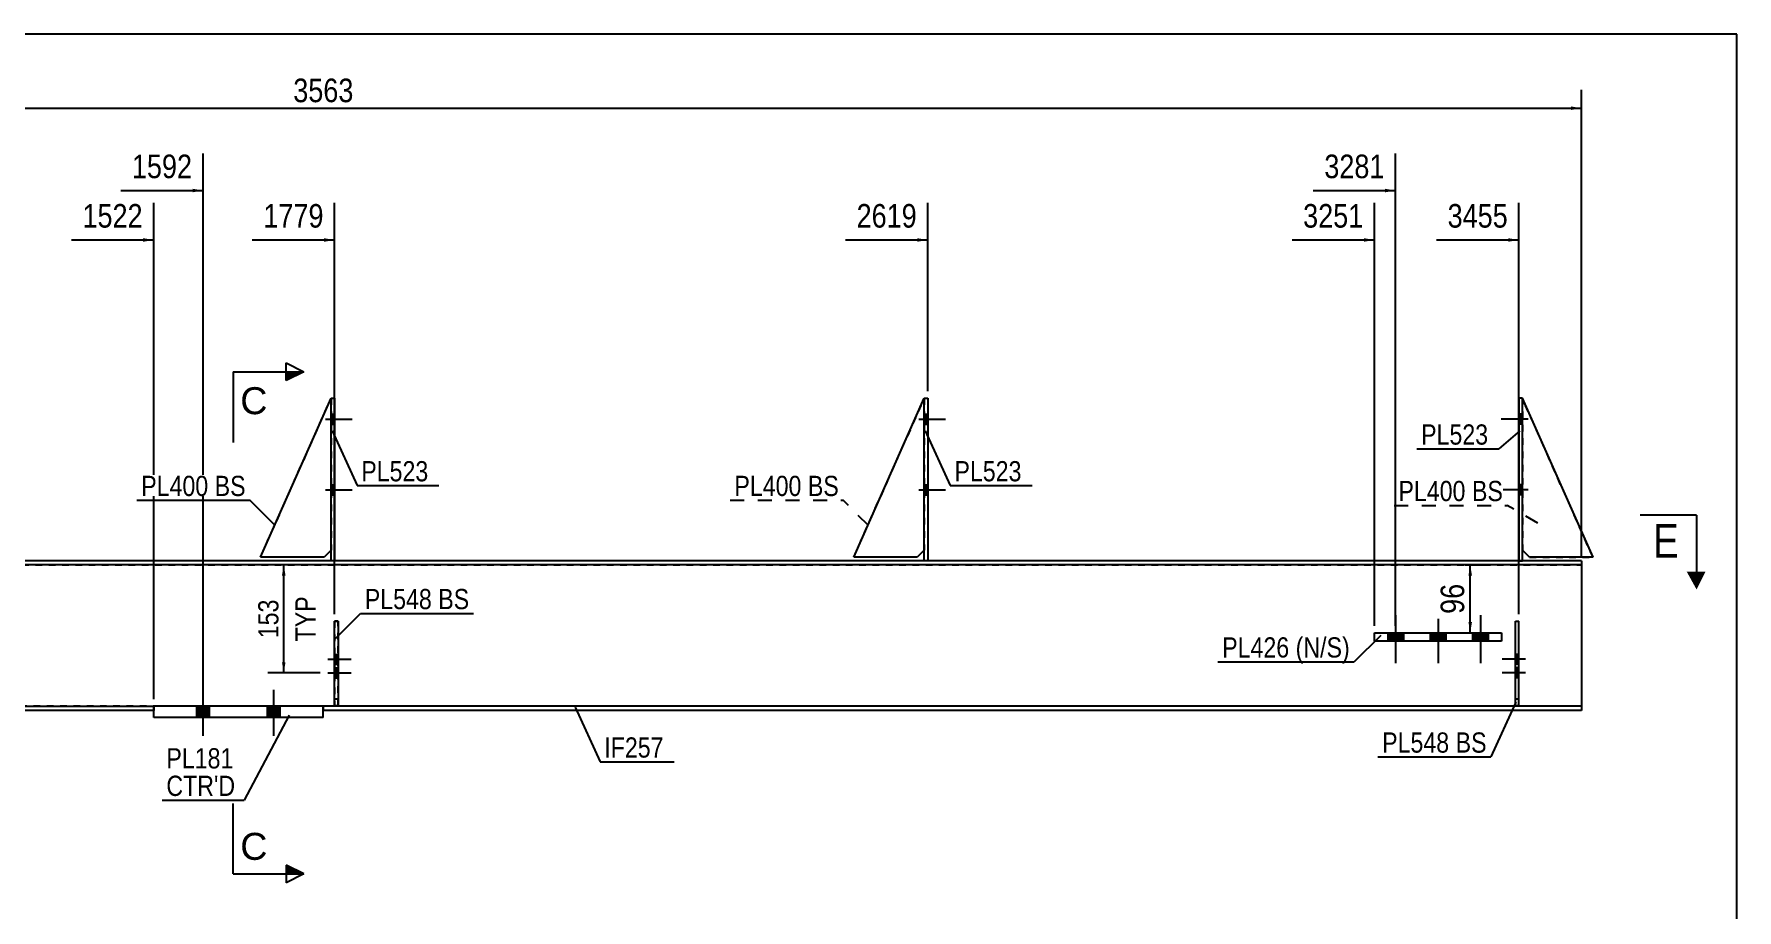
# Model space of a CAD drawing. Header units: millimetres. Extents: x -26 to 376, y -192 to 85.
# Drawn here: x 135.3 to 376.4, y -38.9 to 85.2 of the extents above; entities that cross this region are included whole.
import ezdxf

# ---------------------------------------------------------------- set-up
doc = ezdxf.new("R2010")
doc.units = ezdxf.units.MM
doc.linetypes.add('DXK_LINE_DOT1', pattern=[1.8814, 0.9407, -0.9407])
doc.linetypes.add('DXK_LINE_DOT2', pattern=[3.9198, 1.9599, -1.9599])
doc.styles.add('Arial', font='ARIAL.TTF', dxfattribs={"height": 0.2})
doc.styles.add('Arial Narrow', font='ARIALN.TTF', dxfattribs={"height": 0.2})

# ---------------------------------------------------------------- blocks, each defined once
blk = doc.blocks.new('Unknown-626819622-1211')
at = {"color": 5, "linetype": 'Continuous'}
for p, q in [((376.39, 85.18), (-23.61, 85.18)), ((376.39, -191.82), (376.39, 85.18))]:
    blk.add_line(p, q, dxfattribs=at)
blk = doc.blocks.new('Bolt-626819622-1946 - 1912')
at = {"linetype": 'Continuous'}
for points in [[(329.16, 0.4), (326.96, 0.4), (326.96, -0.8), (329.16, -0.8)], [(335.16, 0.4), (332.96, 0.4), (332.96, -0.8), (335.16, -0.8)], [(341.16, 0.4), (338.96, 0.4), (338.96, -0.8), (341.16, -0.8)]]:
    blk.add_hatch(color=3, dxfattribs=at).paths.add_polyline_path(points)
at = {"color": 3, "linetype": 'Continuous'}
for p, q in [((328.06, 2.9), (328.06, -3.9)), ((334.06, 2.9), (334.06, -3.9)), ((340.06, 2.9), (340.06, -3.9)), ((326.96, 0.4), (326.96, -0.8)), ((329.16, 0.4), (329.16, -0.8)), ((332.96, 0.4), (332.96, -0.8)), ((335.16, 0.4), (335.16, -0.8)), ((338.96, 0.4), (338.96, -0.8)), ((341.16, 0.4), (341.16, -0.8))]:
    blk.add_line(p, q, dxfattribs=at)
blk = doc.blocks.new('Part-626819622-6121 - 1912')
at = {"color": 2, "linetype": 'Continuous'}
for p, q in [((177.82, -9.97), (177.82, 2.03)), ((177.82, 2.03), (178.32, 2.03)), ((178.32, 2.03), (178.32, -9.97)), ((178.32, -9.97), (177.82, -9.97))]:
    blk.add_line(p, q, dxfattribs=at)
at = {"color": 7, "linetype": 'DXK_LINE_DOT1'}
blk.add_line((177.82, -8.97), (178.32, -8.97), dxfattribs=at)
blk = doc.blocks.new('Part-626819622-6128 - 1912')
at = {"color": 7, "linetype": 'DXK_LINE_DOT1'}
for p, q in [((346.01, 33.6), (346.01, 12.1)), ((356.01, 11.1), (346.01, 33.6)), ((346.01, 12.1), (347.01, 11.1)), ((347.01, 11.1), (356.01, 11.1))]:
    blk.add_line(p, q, dxfattribs=at)
blk = doc.blocks.new('Part-626819622-1956 - 1912')
at = {"color": 2, "linetype": 'Continuous'}
for p, q in [((354.37, 10), (0, 10)), ((177.32, 10.6), (93.82, 10.6)), ((261.32, 10.6), (177.82, 10.6)), ((345.51, 10.6), (261.82, 10.6)), ((354.37, 10.6), (346.01, 10.6)), ((354.37, 10.6), (354.37, 10))]:
    blk.add_line(p, q, dxfattribs=at)
at = {"color": 7, "linetype": 'DXK_LINE_DOT1'}
for p, q in [((177.82, 10.6), (177.32, 10.6)), ((261.82, 10.6), (261.32, 10.6)), ((346.01, 10.6), (345.51, 10.6))]:
    blk.add_line(p, q, dxfattribs=at)
blk = doc.blocks.new('Part-626819622-6132 - 1912')
at = {"color": 2, "linetype": 'Continuous'}
for p, q in [((345.01, -9.97), (345.01, 2.03)), ((345.01, 2.03), (345.51, 2.03)), ((345.51, -9.97), (345.51, 2.03)), ((345.51, -9.97), (345.01, -9.97))]:
    blk.add_line(p, q, dxfattribs=at)
blk = doc.blocks.new('Bolt-626819622-6145 - 1912')
at = {"linetype": 'Continuous'}
for points in [[(177.82, -2.66), (177.82, -4.06), (178.32, -4.06), (178.32, -2.66)], [(177.82, -4.57), (177.82, -5.97), (178.32, -5.97), (178.32, -4.57)]]:
    blk.add_hatch(color=3, dxfattribs=at).paths.add_polyline_path(points)
at = {"color": 3, "linetype": 'Continuous'}
for p, q in [((176.87, -3.36), (180.17, -3.36)), ((177.82, -2.66), (178.32, -2.66)), ((177.82, -4.06), (178.32, -4.06)), ((177.82, -4.57), (178.32, -4.57)), ((176.87, -5.27), (180.17, -5.27)), ((177.82, -5.97), (178.32, -5.97))]:
    blk.add_line(p, q, dxfattribs=at)
blk = doc.blocks.new('Bolt-626819622-6144 - 1912')
at = {"linetype": 'Continuous'}
for points in [[(177.82, 29.93), (177.82, 31.33), (177.32, 31.33), (177.32, 29.93)], [(177.82, 29.93), (177.82, 31.33), (177.32, 31.33), (177.32, 29.93)], [(177.82, 29.93), (177.82, 31.33), (177.32, 31.33), (177.32, 29.93)], [(177.82, 19.93), (177.82, 21.33), (177.32, 21.33), (177.32, 19.93)], [(177.82, 19.93), (177.82, 21.33), (177.32, 21.33), (177.32, 19.93)], [(177.82, 19.93), (177.82, 21.33), (177.32, 21.33), (177.32, 19.93)]]:
    blk.add_hatch(color=3, dxfattribs=at).paths.add_polyline_path(points)
at = {"color": 3, "linetype": 'Continuous'}
for p, q in [((176.52, 30.63), (180.32, 30.63)), ((176.52, 30.63), (180.32, 30.63)), ((176.52, 30.63), (180.32, 30.63)), ((177.32, 31.33), (177.82, 31.33)), ((177.32, 31.33), (177.82, 31.33)), ((177.32, 31.33), (177.82, 31.33)), ((177.32, 29.93), (177.82, 29.93)), ((177.32, 29.93), (177.82, 29.93)), ((177.32, 29.93), (177.82, 29.93)), ((176.52, 20.63), (180.32, 20.63)), ((176.52, 20.63), (180.32, 20.63)), ((176.52, 20.63), (180.32, 20.63)), ((177.32, 21.33), (177.82, 21.33)), ((177.32, 21.33), (177.82, 21.33)), ((177.32, 21.33), (177.82, 21.33)), ((177.32, 19.93), (177.82, 19.93)), ((177.32, 19.93), (177.82, 19.93)), ((177.32, 19.93), (177.82, 19.93))]:
    blk.add_line(p, q, dxfattribs=at)
blk = doc.blocks.new('Part-626819622-1961 - 1912')
at = {"color": 2, "linetype": 'Continuous'}
for p, q in [((3.48, -10.6), (3.48, -10)), ((3.48, -10), (152.21, -10)), ((152.21, -10.6), (3.48, -10.6))]:
    blk.add_line(p, q, dxfattribs=at)
at = {"color": 7, "linetype": 'DXK_LINE_DOT1'}
blk.add_line((152.21, -10), (152.21, -10.6), dxfattribs=at)
blk = doc.blocks.new('Part-626819622-2014 - 1912')
at = {"color": 2, "linetype": 'Continuous'}
for p, q in [((176.2, -10), (152.2, -10)), ((152.2, -11.6), (152.2, -10)), ((176.2, -11.6), (152.2, -11.6)), ((176.2, -11.6), (176.2, -10))]:
    blk.add_line(p, q, dxfattribs=at)
blk = doc.blocks.new('Bolt-626819622-2079 - 1912')
at = {"linetype": 'Continuous'}
for points in [[(160.1, -10), (158.3, -10), (158.3, -11.6), (160.1, -11.6)], [(160.1, -10), (158.3, -10), (158.3, -11.6), (160.1, -11.6)], [(170.1, -10), (168.3, -10), (168.3, -11.6), (170.1, -11.6)], [(170.1, -10), (168.3, -10), (168.3, -11.6), (170.1, -11.6)]]:
    blk.add_hatch(color=3, dxfattribs=at).paths.add_polyline_path(points)
at = {"color": 3, "linetype": 'Continuous'}
for p, q in [((159.2, -14.2), (159.2, -7.7)), ((159.2, -14.2), (159.2, -7.7)), ((169.2, -14.2), (169.2, -7.7)), ((169.2, -14.2), (169.2, -7.7)), ((158.3, -11.6), (158.3, -10)), ((158.3, -11.6), (158.3, -10)), ((160.1, -11.6), (160.1, -10)), ((160.1, -11.6), (160.1, -10)), ((168.3, -11.6), (168.3, -10)), ((168.3, -11.6), (168.3, -10)), ((170.1, -11.6), (170.1, -10)), ((170.1, -11.6), (170.1, -10))]:
    blk.add_line(p, q, dxfattribs=at)
blk = doc.blocks.new('Part-626819622-2085 - 1912')
at = {"color": 7, "linetype": 'DXK_LINE_DOT1'}
for p, q in [((0, 10), (354.37, 10)), ((354.37, -10), (3.48, -10))]:
    blk.add_line(p, q, dxfattribs=at)
at = {"color": 2, "linetype": 'Continuous'}
blk.add_line((354.37, 10), (354.37, -10), dxfattribs=at)
blk = doc.blocks.new('Part-626819622-2090 - 1912')
at = {"color": 2, "linetype": 'Continuous'}
for p, q in [((354.37, -10), (176.21, -10)), ((354.37, -10.6), (176.21, -10.6)), ((354.37, -10), (354.37, -10.6))]:
    blk.add_line(p, q, dxfattribs=at)
at = {"color": 7, "linetype": 'DXK_LINE_DOT1'}
blk.add_line((176.21, -10), (176.21, -10.6), dxfattribs=at)
blk = doc.blocks.new('Part-626819622-2134 - 1912')
at = {"color": 2, "linetype": 'Continuous'}
for p, q in [((325.06, -0.8), (325.06, 0.4)), ((325.06, 0.4), (343.06, 0.4)), ((343.06, 0.4), (343.06, -0.8)), ((343.06, -0.8), (325.06, -0.8))]:
    blk.add_line(p, q, dxfattribs=at)
blk = doc.blocks.new('Part-626819622-6124 - 1912')
at = {"color": 7, "linetype": 'DXK_LINE_DOT1'}
for p, q in [((177.82, 2.03), (177.82, -9.97)), ((178.32, 2.03), (177.82, 2.03)), ((178.32, -9.97), (178.32, 2.03)), ((177.82, -9.97), (178.32, -9.97))]:
    blk.add_line(p, q, dxfattribs=at)
blk = doc.blocks.new('Part-626819622-6120 - 1912')
at = {"color": 7, "linetype": 'DXK_LINE_DOT1'}
for p, q in [((167.32, 11.1), (177.32, 33.6)), ((177.32, 33.6), (177.32, 12.1)), ((177.32, 12.1), (176.32, 11.1)), ((176.32, 11.1), (167.32, 11.1))]:
    blk.add_line(p, q, dxfattribs=at)
blk = doc.blocks.new('Part-626819622-6107 - 1912')
at = {"color": 2, "linetype": 'Continuous'}
for p, q in [((261.32, 10.6), (261.32, 33.6)), ((261.32, 33.6), (261.82, 33.6)), ((261.82, 33.6), (261.82, 10.6)), ((261.82, 10.6), (261.32, 10.6))]:
    blk.add_line(p, q, dxfattribs=at)
blk = doc.blocks.new('Part-626819622-6108 - 1912')
at = {"color": 7, "linetype": 'DXK_LINE_DOT1'}
for p, q in [((251.32, 11.1), (261.32, 33.6)), ((261.32, 33.6), (261.32, 12.1)), ((261.32, 12.1), (260.32, 11.1)), ((260.32, 11.1), (251.32, 11.1))]:
    blk.add_line(p, q, dxfattribs=at)
blk = doc.blocks.new('Part-626819622-6119 - 1912')
at = {"color": 2, "linetype": 'Continuous'}
for p, q in [((177.32, 10.6), (177.32, 33.6)), ((177.32, 33.6), (177.82, 33.6)), ((177.82, 33.6), (177.82, 10.6)), ((177.82, 10.6), (177.32, 10.6))]:
    blk.add_line(p, q, dxfattribs=at)
blk = doc.blocks.new('Part-626819622-6127 - 1912')
at = {"color": 2, "linetype": 'Continuous'}
for p, q in [((346.01, 33.6), (345.51, 33.6)), ((345.51, 33.6), (345.51, 10.6)), ((346.01, 10.6), (346.01, 33.6)), ((345.51, 10.6), (346.01, 10.6))]:
    blk.add_line(p, q, dxfattribs=at)
blk = doc.blocks.new('Part-626819622-6129 - 1912')
at = {"color": 7, "linetype": 'DXK_LINE_DOT1'}
for p, q in [((345.01, -9.97), (345.01, 2.03)), ((345.01, 2.03), (345.51, 2.03)), ((345.51, -9.97), (345.51, 2.03)), ((345.01, -8.97), (345.51, -8.97)), ((345.51, -9.97), (345.01, -9.97))]:
    blk.add_line(p, q, dxfattribs=at)
blk = doc.blocks.new('Bolt-626819622-6135 - 1912')
at = {"linetype": 'Continuous'}
for points in [[(261.82, 29.93), (261.82, 31.33), (261.32, 31.33), (261.32, 29.93)], [(261.82, 29.93), (261.82, 31.33), (261.32, 31.33), (261.32, 29.93)], [(261.82, 29.93), (261.82, 31.33), (261.32, 31.33), (261.32, 29.93)], [(261.82, 19.93), (261.82, 21.33), (261.32, 21.33), (261.32, 19.93)], [(261.82, 19.93), (261.82, 21.33), (261.32, 21.33), (261.32, 19.93)], [(261.82, 19.93), (261.82, 21.33), (261.32, 21.33), (261.32, 19.93)]]:
    blk.add_hatch(color=3, dxfattribs=at).paths.add_polyline_path(points)
at = {"color": 3, "linetype": 'Continuous'}
for p, q in [((260.52, 30.63), (264.32, 30.63)), ((260.52, 30.63), (264.32, 30.63)), ((260.52, 30.63), (264.32, 30.63)), ((261.32, 31.33), (261.82, 31.33)), ((261.32, 31.33), (261.82, 31.33)), ((261.32, 31.33), (261.82, 31.33)), ((261.32, 29.93), (261.82, 29.93)), ((261.32, 29.93), (261.82, 29.93)), ((261.32, 29.93), (261.82, 29.93)), ((260.52, 20.63), (264.32, 20.63)), ((260.52, 20.63), (264.32, 20.63)), ((260.52, 20.63), (264.32, 20.63)), ((261.32, 21.33), (261.82, 21.33)), ((261.32, 21.33), (261.82, 21.33)), ((261.32, 21.33), (261.82, 21.33)), ((261.32, 19.93), (261.82, 19.93)), ((261.32, 19.93), (261.82, 19.93)), ((261.32, 19.93), (261.82, 19.93))]:
    blk.add_line(p, q, dxfattribs=at)
blk = doc.blocks.new('Bolt-626819622-6148 - 1912')
at = {"color": 3, "linetype": 'DXK_LINE_DOT2'}
for p, q in [((177.02, -3.36), (178.32, -3.36)), ((177.82, -2.66), (178.32, -2.66)), ((177.82, -4.06), (178.32, -4.06)), ((177.82, -4.57), (178.32, -4.57)), ((177.02, -5.27), (178.32, -5.27)), ((177.82, -5.97), (178.32, -5.97))]:
    blk.add_line(p, q, dxfattribs=at)
blk = doc.blocks.new('Bolt-626819622-6151 - 1912')
at = {"linetype": 'Continuous'}
for points in [[(346.01, 29.93), (346.01, 31.33), (345.51, 31.33), (345.51, 29.93)], [(346.01, 29.93), (346.01, 31.33), (345.51, 31.33), (345.51, 29.93)], [(346.01, 29.93), (346.01, 31.33), (345.51, 31.33), (345.51, 29.93)], [(346.01, 19.93), (346.01, 21.33), (345.51, 21.33), (345.51, 19.93)], [(346.01, 19.93), (346.01, 21.33), (345.51, 21.33), (345.51, 19.93)], [(346.01, 19.93), (346.01, 21.33), (345.51, 21.33), (345.51, 19.93)]]:
    blk.add_hatch(color=3, dxfattribs=at).paths.add_polyline_path(points)
at = {"color": 3, "linetype": 'Continuous'}
for p, q in [((346.81, 30.63), (343.01, 30.63)), ((346.81, 30.63), (343.01, 30.63)), ((346.81, 30.63), (343.01, 30.63)), ((346.01, 31.33), (345.51, 31.33)), ((346.01, 31.33), (345.51, 31.33)), ((346.01, 31.33), (345.51, 31.33)), ((346.01, 29.93), (345.51, 29.93)), ((346.01, 29.93), (345.51, 29.93)), ((346.01, 29.93), (345.51, 29.93)), ((346.81, 20.63), (343.01, 20.63)), ((346.81, 20.63), (343.01, 20.63)), ((346.81, 20.63), (343.01, 20.63)), ((346.01, 21.33), (345.51, 21.33)), ((346.01, 21.33), (345.51, 21.33)), ((346.01, 21.33), (345.51, 21.33)), ((346.01, 19.93), (345.51, 19.93)), ((346.01, 19.93), (345.51, 19.93)), ((346.01, 19.93), (345.51, 19.93))]:
    blk.add_line(p, q, dxfattribs=at)
blk = doc.blocks.new('Bolt-626819622-6152 - 1912')
at = {"color": 3, "linetype": 'DXK_LINE_DOT2'}
for p, q in [((345.51, -2.66), (345.01, -2.66)), ((346.31, -3.36), (345.01, -3.36)), ((345.51, -4.06), (345.01, -4.06)), ((345.51, -4.57), (345.01, -4.57)), ((346.31, -5.27), (345.01, -5.27)), ((345.51, -5.97), (345.01, -5.97))]:
    blk.add_line(p, q, dxfattribs=at)
blk = doc.blocks.new('Bolt-626819622-6155 - 1912')
at = {"linetype": 'Continuous'}
for points in [[(345.51, -4.06), (345.51, -2.66), (345.01, -2.66), (345.01, -4.06)], [(345.51, -5.97), (345.51, -4.57), (345.01, -4.57), (345.01, -5.97)]]:
    blk.add_hatch(color=3, dxfattribs=at).paths.add_polyline_path(points)
at = {"color": 3, "linetype": 'Continuous'}
for p, q in [((346.46, -3.36), (343.16, -3.36)), ((345.51, -2.66), (345.01, -2.66)), ((345.51, -4.06), (345.01, -4.06)), ((345.51, -4.57), (345.01, -4.57)), ((346.46, -5.27), (343.16, -5.27)), ((345.51, -5.97), (345.01, -5.97))]:
    blk.add_line(p, q, dxfattribs=at)
blk = doc.blocks.new('Part-626819622-8198 - 1912')
at = {"color": 2, "linetype": 'Continuous'}
for p, q in [((251.32, 11.1), (261.32, 33.6)), ((261.32, 12.1), (260.32, 11.1)), ((260.32, 11.1), (251.32, 11.1))]:
    blk.add_line(p, q, dxfattribs=at)
blk = doc.blocks.new('Part-626819622-8200 - 1912')
at = {"color": 2, "linetype": 'Continuous'}
for p, q in [((167.32, 11.1), (177.32, 33.6)), ((177.32, 12.1), (176.32, 11.1)), ((176.32, 11.1), (167.32, 11.1))]:
    blk.add_line(p, q, dxfattribs=at)
blk = doc.blocks.new('Part-626819622-8201 - 1912')
at = {"color": 2, "linetype": 'Continuous'}
for p, q in [((356.01, 11.1), (346.01, 33.6)), ((347.01, 11.1), (346.01, 12.1)), ((356.01, 11.1), (347.01, 11.1))]:
    blk.add_line(p, q, dxfattribs=at)
blk = doc.blocks.new('StraightDimension-626819622-7757 - 1912')
at = {"linetype": 'Continuous'}
blk.add_hatch(color=4, dxfattribs=at).paths.add_polyline_path([(260.32, 56.27), (261.82, 56.02), (260.32, 55.77)])
at = {"color": 4, "linetype": 'Continuous'}
for p, q in [((261.82, 34.63), (261.82, 61.27)), ((250.17, 56.02), (261.82, 56.02))]:
    blk.add_line(p, q, dxfattribs=at)
at = {"color": 0}
blk.add_wipeout([(260.96, 57.07), (260.96, 61.97), (251.03, 61.97), (251.03, 57.07)], dxfattribs=at)
at = {"color": 4, "style": 'Arial Narrow'}
blk.add_text('2619', height=3.34, dxfattribs=at).set_placement((251.73, 57.77))
blk = doc.blocks.new('StraightDimension-626819622-8867 - 1912')
at = {"linetype": 'Continuous'}
for points in [[(170.36, 8.5), (170.61, 10), (170.86, 8.5)], [(170.86, -3.77), (170.61, -5.27), (170.36, -3.77)]]:
    blk.add_hatch(color=7, dxfattribs=at).paths.add_polyline_path(points)
at = {"color": 7, "linetype": 'Continuous'}
for p, q in [((175.75, 10), (168.36, 10)), ((170.61, -5.27), (170.61, 10)), ((175.75, -5.27), (168.36, -5.27))]:
    blk.add_line(p, q, dxfattribs=at)
at = {"color": 0}
blk.add_wipeout([(170.46, 5.71), (166.26, 5.71), (166.26, -0.98), (170.46, -0.98)], dxfattribs=at)
at = {"color": 3, "style": 'Arial Narrow'}
blk.add_text('153', height=2.863, rotation=90.0002, dxfattribs=at).set_placement((169.86, -0.38))
at = {"color": 0, "linetype": 'Continuous'}
blk.add_wipeout([(175.71, 6.16), (171.51, 6.16), (171.51, -1.43), (175.71, -1.43)], dxfattribs=at)
at = {"color": 3, "linetype": 'Continuous', "style": 'Arial Narrow'}
blk.add_text('TYP', height=2.863, rotation=90.0002, dxfattribs=at).set_placement((175.11, -0.83))
blk = doc.blocks.new('StraightDimension-626819622-2238 - 1912')
at = {"linetype": 'Continuous'}
for points in [[(338.37, 8.5), (338.62, 10), (338.87, 8.5)], [(338.87, 1.9), (338.62, 0.4), (338.37, 1.9)]]:
    blk.add_hatch(color=4, dxfattribs=at).paths.add_polyline_path(points)
at = {"color": 4, "linetype": 'Continuous'}
for p, q in [((337.91, 10), (341.42, 10)), ((338.62, 0.4), (338.62, 10)), ((337.91, 0.4), (341.42, 0.4))]:
    blk.add_line(p, q, dxfattribs=at)
at = {"color": 0}
blk.add_wipeout([(338.47, 8.03), (333.57, 8.03), (333.57, 2.37), (338.47, 2.37)], dxfattribs=at)
at = {"color": 4, "style": 'Arial Narrow'}
blk.add_text('96', height=3.34, rotation=90.0002, dxfattribs=at).set_placement((337.77, 3.07))
blk = doc.blocks.new('StraightDimension-626819622-7754 - 1912')
at = {"linetype": 'Continuous'}
blk.add_hatch(color=4, dxfattribs=at).paths.add_polyline_path([(344.01, 56.27), (345.51, 56.02), (344.01, 55.77)])
at = {"color": 4, "linetype": 'Continuous'}
for p, q in [((345.51, 3.03), (345.51, 61.27)), ((333.85, 56.02), (345.51, 56.02))]:
    blk.add_line(p, q, dxfattribs=at)
at = {"color": 0}
blk.add_wipeout([(344.65, 57.07), (344.65, 61.97), (334.72, 61.97), (334.72, 57.07)], dxfattribs=at)
at = {"color": 4, "style": 'Arial Narrow'}
blk.add_text('3455', height=3.34, dxfattribs=at).set_placement((335.42, 57.77))
blk = doc.blocks.new('StraightDimension-626819622-7755 - 1912')
at = {"linetype": 'Continuous'}
blk.add_hatch(color=4, dxfattribs=at).paths.add_polyline_path([(326.56, 63.27), (328.06, 63.02), (326.56, 62.77)])
at = {"color": 4, "linetype": 'Continuous'}
for p, q in [((328.06, 1.4), (328.06, 68.27)), ((316.4, 63.02), (328.06, 63.02))]:
    blk.add_line(p, q, dxfattribs=at)
at = {"color": 0}
blk.add_wipeout([(327.19, 64.07), (327.19, 68.97), (317.26, 68.97), (317.26, 64.07)], dxfattribs=at)
at = {"color": 4, "style": 'Arial Narrow'}
blk.add_text('3281', height=3.34, dxfattribs=at).set_placement((317.96, 64.77))
blk = doc.blocks.new('StraightDimension-626819622-7756 - 1912')
at = {"linetype": 'Continuous'}
blk.add_hatch(color=4, dxfattribs=at).paths.add_polyline_path([(323.56, 56.27), (325.06, 56.02), (323.56, 55.77)])
at = {"color": 4, "linetype": 'Continuous'}
for p, q in [((325.06, 1.4), (325.06, 61.27)), ((313.4, 56.02), (325.06, 56.02))]:
    blk.add_line(p, q, dxfattribs=at)
at = {"color": 0}
blk.add_wipeout([(324.19, 57.07), (324.19, 61.97), (314.26, 61.97), (314.26, 57.07)], dxfattribs=at)
at = {"color": 4, "style": 'Arial Narrow'}
blk.add_text('3251', height=3.34, dxfattribs=at).set_placement((314.96, 57.77))
blk = doc.blocks.new('StraightDimension-626819622-7758 - 1912')
at = {"linetype": 'Continuous'}
blk.add_hatch(color=4, dxfattribs=at).paths.add_polyline_path([(176.32, 56.27), (177.82, 56.02), (176.32, 55.77)])
at = {"color": 4, "linetype": 'Continuous'}
for p, q in [((177.82, 3.03), (177.82, 61.27)), ((166.16, 56.02), (177.82, 56.02))]:
    blk.add_line(p, q, dxfattribs=at)
at = {"color": 0}
blk.add_wipeout([(176.96, 57.07), (176.96, 61.97), (167.03, 61.97), (167.03, 57.07)], dxfattribs=at)
at = {"color": 4, "style": 'Arial Narrow'}
blk.add_text('1779', height=3.34, dxfattribs=at).set_placement((167.73, 57.77))
blk = doc.blocks.new('StraightDimension-626819622-7759 - 1912')
at = {"linetype": 'Continuous'}
blk.add_hatch(color=4, dxfattribs=at).paths.add_polyline_path([(157.7, 63.27), (159.2, 63.02), (157.7, 62.77)])
at = {"color": 4, "linetype": 'Continuous'}
for p, q in [((159.2, -7.85), (159.2, 68.27)), ((147.55, 63.02), (159.2, 63.02))]:
    blk.add_line(p, q, dxfattribs=at)
at = {"color": 0}
blk.add_wipeout([(158.34, 64.07), (158.34, 68.97), (148.41, 68.97), (148.41, 64.07)], dxfattribs=at)
at = {"color": 4, "style": 'Arial Narrow'}
blk.add_text('1592', height=3.34, dxfattribs=at).set_placement((149.11, 64.77))
blk = doc.blocks.new('StraightDimension-626819622-7760 - 1912')
at = {"linetype": 'Continuous'}
blk.add_hatch(color=4, dxfattribs=at).paths.add_polyline_path([(150.7, 56.27), (152.2, 56.02), (150.7, 55.77)])
at = {"color": 4, "linetype": 'Continuous'}
for p, q in [((152.2, -9), (152.2, 61.27)), ((140.55, 56.02), (152.2, 56.02))]:
    blk.add_line(p, q, dxfattribs=at)
at = {"color": 0}
blk.add_wipeout([(151.34, 57.07), (151.34, 61.97), (141.41, 61.97), (141.41, 57.07)], dxfattribs=at)
at = {"color": 4, "style": 'Arial Narrow'}
blk.add_text('1522', height=3.34, dxfattribs=at).set_placement((142.11, 57.77))
blk = doc.blocks.new('StraightDimension-626819622-8011 - 1912')
at = {"linetype": 'Continuous'}
blk.add_hatch(color=4, dxfattribs=at).paths.add_polyline_path([(352.87, 74.93), (354.37, 74.68), (352.87, 74.43)])
at = {"color": 4, "linetype": 'Continuous'}
for p, q in [((354.37, 11), (354.37, 77.28)), ((-1.91, 74.68), (354.37, 74.68))]:
    blk.add_line(p, q, dxfattribs=at)
at = {"color": 0}
blk.add_wipeout([(181.19, 74.83), (181.19, 79.73), (171.26, 79.73), (171.26, 74.83)], dxfattribs=at)
at = {"color": 4, "style": 'Arial Narrow'}
blk.add_text('3563', height=3.34, dxfattribs=at).set_placement((171.96, 75.53))
blk = doc.blocks.new('Mark-626819622-2010 - 1912')
at = {"color": 7, "linetype": 'Continuous'}
blk.add_line((171.38, -11.25), (164.99, -23.31), dxfattribs=at)
at = {"color": 0}
blk.add_wipeout([(163.49, -18.81), (163.49, -15.81), (153.99, -15.81), (153.99, -18.81)], dxfattribs=at)
blk.add_wipeout([(163.49, -18.81), (163.49, -15.81), (153.99, -15.81), (153.99, -18.81)], dxfattribs=at)
blk.add_wipeout([(163.74, -22.71), (163.74, -19.71), (153.99, -19.71), (153.99, -22.71)], dxfattribs=at)
blk.add_wipeout([(163.74, -22.71), (163.74, -19.71), (153.99, -19.71), (153.99, -22.71)], dxfattribs=at)
at = {"color": 7, "linetype": 'Continuous'}
blk.add_line((153.39, -23.31), (164.99, -23.31), dxfattribs=at)
at = {"color": 3, "style": 'Arial Narrow'}
blk.add_text('PL181', height=2.863, dxfattribs=at).set_placement((153.99, -18.81))
at = {"color": 1, "style": 'Arial Narrow'}
blk.add_text("CTR'D", height=2.863, dxfattribs=at).set_placement((153.99, -22.71))
blk = doc.blocks.new('SectionMark-626819622-2420 - 1912')
at = {"linetype": 'Continuous'}
blk.add_hatch(color=30, dxfattribs=at).paths.add_polyline_path([(371.92, 9.03), (370.67, 6.53), (369.29, 9.03)])
at = {"color": 30, "linetype": 'Continuous'}
blk.add_line((370.67, 17.03), (370.67, 9.03), dxfattribs=at)
at = {"color": 0, "linetype": 'Continuous'}
blk.add_wipeout([(368.17, 11.03), (368.17, 16.03), (364.51, 16.03), (364.51, 11.03)], dxfattribs=at)
at = {"color": 30, "linetype": 'Continuous'}
blk.add_line((370.67, 17.03), (362.67, 17.03), dxfattribs=at)
at = {"color": 6, "linetype": 'Continuous', "style": 'Arial Narrow'}
blk.add_text('E', height=4.77, dxfattribs=at).set_placement((364.51, 11.03))
blk = doc.blocks.new('Mark-626819622-2086 - 1912')
at = {"color": 0}
blk.add_wipeout([(224.41, -17.28), (224.41, -14.28), (216, -14.28), (216, -17.28)], dxfattribs=at)
blk.add_wipeout([(224.41, -17.28), (224.41, -14.28), (216, -14.28), (216, -17.28)], dxfattribs=at)
at = {"color": 7, "linetype": 'Continuous'}
for p, q in [((211.87, -10.15), (215.4, -17.88)), ((215.4, -17.88), (225.91, -17.88))]:
    blk.add_line(p, q, dxfattribs=at)
at = {"color": 3, "style": 'Arial Narrow'}
blk.add_text('IF257', height=2.863, dxfattribs=at).set_placement((216, -17.28))
blk = doc.blocks.new('Mark-626819622-2130 - 1912')
at = {"color": 0}
blk.add_wipeout([(313, -3.11), (313, -0.11), (303.5, -0.11), (303.5, -3.11)], dxfattribs=at)
blk.add_wipeout([(313, -3.11), (313, -0.11), (303.5, -0.11), (303.5, -3.11)], dxfattribs=at)
blk.add_wipeout([(321.57, -3.11), (321.57, -0.11), (313.9, -0.11), (313.9, -3.11)], dxfattribs=at)
blk.add_wipeout([(321.57, -3.11), (321.57, -0.11), (313.9, -0.11), (313.9, -3.11)], dxfattribs=at)
at = {"color": 7, "linetype": 'Continuous'}
for p in [(325.98, 0), (302.9, -3.71)]:
    blk.add_line(p, (322.17, -3.71), dxfattribs=at)
at = {"color": 3, "style": 'Arial Narrow'}
for s, p in [('PL426', (303.5, -3.11)), ('(N/', (313.9, -3.11)), ('S)', (318.28, -3.11))]:
    blk.add_text(s, height=2.863, dxfattribs=at).set_placement(p)
blk = doc.blocks.new('SectionMark-626819622-2422 - 1912')
at = {"linetype": 'Continuous'}
for points in [[(170.95, 36.1), (170.95, 37.35), (173.45, 37.35)], [(170.95, -33.76), (170.95, -32.51), (173.45, -33.76)]]:
    blk.add_hatch(color=30, dxfattribs=at).paths.add_polyline_path(points)
at = {"color": 30, "linetype": 'Continuous'}
for p, q in [((170.95, 36.1), (170.95, 38.6)), ((170.95, 38.6), (173.45, 37.35)), ((163.45, 37.35), (173.45, 37.35)), ((173.45, 37.35), (170.95, 36.1)), ((173.45, -33.76), (170.95, -32.51)), ((170.95, -32.51), (170.95, -35.01)), ((163.45, -33.76), (173.45, -33.76)), ((173.45, -33.76), (170.95, -35.01))]:
    blk.add_line(p, q, dxfattribs=at)
at = {"color": 0, "linetype": 'Continuous'}
for points in [[(168.31, 31.35), (168.31, 35.35), (164.45, 35.35), (164.45, 31.35)], [(168.31, -31.76), (168.31, -27.76), (164.45, -27.76), (164.45, -31.76)]]:
    blk.add_wipeout(points, dxfattribs=at)
at = {"color": 30, "linetype": 'Continuous'}
for p, q in [((163.45, 37.35), (163.45, 27.35)), ((163.45, -33.76), (163.45, -23.76))]:
    blk.add_line(p, q, dxfattribs=at)
at = {"color": 96, "linetype": 'Continuous', "style": 'Arial'}
for p in [(164.45, 31.35), (164.45, -31.76)]:
    blk.add_text('C', height=3.82, dxfattribs=at).set_placement(p)
blk = doc.blocks.new('MarkSet-626819622-6367 - 1912')
at = {"color": 0}
blk.add_wipeout([(335.66, -16.58), (335.66, -13.58), (326.15, -13.58), (326.15, -16.58)], dxfattribs=at)
blk.add_wipeout([(335.66, -16.58), (335.66, -13.58), (326.15, -13.58), (326.15, -16.58)], dxfattribs=at)
blk.add_wipeout([(340.94, -16.58), (340.94, -13.58), (336.56, -13.58), (336.56, -16.58)], dxfattribs=at)
blk.add_wipeout([(340.94, -16.58), (340.94, -13.58), (336.56, -13.58), (336.56, -16.58)], dxfattribs=at)
at = {"color": 7, "linetype": 'Continuous'}
for p in [(345.08, -9.45), (325.55, -17.18)]:
    blk.add_line(p, (341.54, -17.18), dxfattribs=at)
at = {"color": 3, "style": 'Arial Narrow'}
for s, p in [('PL548', (326.15, -16.58)), ('BS', (336.56, -16.58))]:
    blk.add_text(s, height=2.863, dxfattribs=at).set_placement(p)
blk = doc.blocks.new('MarkSet-626819622-6356 - 1912')
at = {"color": 0}
blk.add_wipeout([(191.59, 3.74), (191.59, 6.74), (182.09, 6.74), (182.09, 3.74)], dxfattribs=at)
blk.add_wipeout([(191.59, 3.74), (191.59, 6.74), (182.09, 6.74), (182.09, 3.74)], dxfattribs=at)
at = {"color": 7, "linetype": 'Continuous'}
blk.add_line((177.95, -0.4), (181.49, 3.14), dxfattribs=at)
at = {"color": 0}
blk.add_wipeout([(196.87, 3.74), (196.87, 6.74), (192.49, 6.74), (192.49, 3.74)], dxfattribs=at)
blk.add_wipeout([(196.87, 3.74), (196.87, 6.74), (192.49, 6.74), (192.49, 3.74)], dxfattribs=at)
at = {"color": 7, "linetype": 'Continuous'}
blk.add_line((181.49, 3.14), (197.47, 3.14), dxfattribs=at)
at = {"color": 3, "style": 'Arial Narrow'}
for s, p in [('PL548', (182.09, 3.74)), ('BS', (192.49, 3.74))]:
    blk.add_text(s, height=2.863, dxfattribs=at).set_placement(p)
blk = doc.blocks.new('Mark-626819622-6372 - 1912')
at = {"color": 0}
blk.add_wipeout([(275.09, 21.84), (275.09, 24.84), (265.59, 24.84), (265.59, 21.84)], dxfattribs=at)
blk.add_wipeout([(275.09, 21.84), (275.09, 24.84), (265.59, 24.84), (265.59, 21.84)], dxfattribs=at)
at = {"color": 7, "linetype": 'Continuous'}
for p, q in [((261.45, 28.97), (264.99, 21.24)), ((264.99, 21.24), (276.59, 21.24))]:
    blk.add_line(p, q, dxfattribs=at)
at = {"color": 3, "style": 'Arial Narrow'}
blk.add_text('PL523', height=2.863, dxfattribs=at).set_placement((265.59, 21.84))
blk = doc.blocks.new('Mark-626819622-6390 - 1912')
at = {"color": 0}
blk.add_wipeout([(191.09, 21.84), (191.09, 24.84), (181.59, 24.84), (181.59, 21.84)], dxfattribs=at)
blk.add_wipeout([(191.09, 21.84), (191.09, 24.84), (181.59, 24.84), (181.59, 21.84)], dxfattribs=at)
at = {"color": 7, "linetype": 'Continuous'}
for p, q in [((177.45, 28.97), (180.99, 21.24)), ((180.99, 21.24), (192.59, 21.24))]:
    blk.add_line(p, q, dxfattribs=at)
at = {"color": 3, "style": 'Arial Narrow'}
blk.add_text('PL523', height=2.863, dxfattribs=at).set_placement((181.59, 21.84))
blk = doc.blocks.new('Mark-626819622-6396 - 1912')
at = {"color": 7, "linetype": 'Continuous'}
blk.add_line((345.64, 28.97), (342.68, 26.44), dxfattribs=at)
at = {"color": 0}
blk.add_wipeout([(341.18, 27.04), (341.18, 30.04), (331.67, 30.04), (331.67, 27.04)], dxfattribs=at)
blk.add_wipeout([(341.18, 27.04), (341.18, 30.04), (331.67, 30.04), (331.67, 27.04)], dxfattribs=at)
at = {"color": 7, "linetype": 'Continuous'}
blk.add_line((331.07, 26.44), (342.68, 26.44), dxfattribs=at)
at = {"color": 3, "style": 'Arial Narrow'}
blk.add_text('PL523', height=2.863, dxfattribs=at).set_placement((331.67, 27.04))
blk = doc.blocks.new('MarkSet-626819622-8804 - 1912')
at = {"color": 0}
blk.add_wipeout([(337.97, 19.04), (337.97, 22.04), (328.46, 22.04), (328.46, 19.04)], dxfattribs=at)
blk.add_wipeout([(337.97, 19.04), (337.97, 22.04), (328.46, 22.04), (328.46, 19.04)], dxfattribs=at)
blk.add_wipeout([(343.25, 19.04), (343.25, 22.04), (338.87, 22.04), (338.87, 19.04)], dxfattribs=at)
blk.add_wipeout([(343.25, 19.04), (343.25, 22.04), (338.87, 22.04), (338.87, 19.04)], dxfattribs=at)
at = {"color": 7, "linetype": 'DXK_LINE_DOT2'}
for p in [(327.86, 18.44), (348.18, 15.94)]:
    blk.add_line(p, (343.85, 18.44), dxfattribs=at)
at = {"color": 3, "style": 'Arial Narrow'}
for s, p in [('PL400', (328.46, 19.04)), ('BS', (338.87, 19.04))]:
    blk.add_text(s, height=2.863, dxfattribs=at).set_placement(p)
blk = doc.blocks.new('MarkSet-626819622-8810 - 1912')
at = {"color": 0}
blk.add_wipeout([(243.93, 19.76), (243.93, 22.76), (234.43, 22.76), (234.43, 19.76)], dxfattribs=at)
blk.add_wipeout([(243.93, 19.76), (243.93, 22.76), (234.43, 22.76), (234.43, 19.76)], dxfattribs=at)
blk.add_wipeout([(249.22, 19.76), (249.22, 22.76), (244.83, 22.76), (244.83, 19.76)], dxfattribs=at)
blk.add_wipeout([(249.22, 19.76), (249.22, 22.76), (244.83, 22.76), (244.83, 19.76)], dxfattribs=at)
at = {"color": 7, "linetype": 'DXK_LINE_DOT2'}
for p in [(233.83, 19.16), (253.35, 15.63)]:
    blk.add_line(p, (249.82, 19.16), dxfattribs=at)
at = {"color": 3, "style": 'Arial Narrow'}
for s, p in [('PL400', (234.43, 19.76)), ('BS', (244.83, 19.76))]:
    blk.add_text(s, height=2.863, dxfattribs=at).set_placement(p)
blk = doc.blocks.new('MarkSet-626819622-8816 - 1912')
at = {"color": 0}
blk.add_wipeout([(159.93, 19.76), (159.93, 22.76), (150.43, 22.76), (150.43, 19.76)], dxfattribs=at)
blk.add_wipeout([(159.93, 19.76), (159.93, 22.76), (150.43, 22.76), (150.43, 19.76)], dxfattribs=at)
blk.add_wipeout([(165.22, 19.76), (165.22, 22.76), (160.83, 22.76), (160.83, 19.76)], dxfattribs=at)
blk.add_wipeout([(165.22, 19.76), (165.22, 22.76), (160.83, 22.76), (160.83, 19.76)], dxfattribs=at)
at = {"color": 7, "linetype": 'Continuous'}
for p in [(149.83, 19.16), (169.35, 15.63)]:
    blk.add_line(p, (165.82, 19.16), dxfattribs=at)
at = {"color": 3, "style": 'Arial Narrow'}
for s, p in [('PL400', (150.43, 19.76)), ('BS', (160.83, 19.76))]:
    blk.add_text(s, height=2.863, dxfattribs=at).set_placement(p)

msp = doc.modelspace()

# ---------------------------------------------------------------- block references
for name in ['Unknown-626819622-1211', 'Part-626819622-6120 - 1912', 'Part-626819622-8200 - 1912', 'Part-626819622-6119 - 1912', 'Part-626819622-6108 - 1912', 'Part-626819622-8198 - 1912', 'Part-626819622-6107 - 1912', 'Part-626819622-6127 - 1912', 'Part-626819622-6128 - 1912', 'Part-626819622-8201 - 1912', 'Bolt-626819622-6144 - 1912', 'Bolt-626819622-6135 - 1912', 'Bolt-626819622-6151 - 1912', 'Part-626819622-1956 - 1912', 'Part-626819622-2085 - 1912', 'Bolt-626819622-1946 - 1912', 'Part-626819622-6121 - 1912', 'Part-626819622-6124 - 1912', 'Part-626819622-2134 - 1912', 'Part-626819622-6132 - 1912', 'Part-626819622-6129 - 1912', 'Bolt-626819622-6145 - 1912', 'Bolt-626819622-6148 - 1912', 'Bolt-626819622-6155 - 1912', 'Bolt-626819622-6152 - 1912', 'Bolt-626819622-2079 - 1912', 'Part-626819622-1961 - 1912', 'Part-626819622-2014 - 1912', 'Part-626819622-2090 - 1912']:
    msp.add_blockref(name, (0, 0))

# ---------------------------------------------------------------- next in the draw order: block references
for name in ['StraightDimension-626819622-7759 - 1912', 'StraightDimension-626819622-7755 - 1912', 'StraightDimension-626819622-7757 - 1912', 'StraightDimension-626819622-8867 - 1912', 'StraightDimension-626819622-2238 - 1912', 'Mark-626819622-2130 - 1912', 'MarkSet-626819622-6367 - 1912', 'Mark-626819622-2010 - 1912', 'Mark-626819622-2086 - 1912']:
    msp.add_blockref(name, (0, 0))

# ---------------------------------------------------------------- next in the draw order: block references
for name in ['StraightDimension-626819622-7760 - 1912', 'StraightDimension-626819622-7758 - 1912', 'StraightDimension-626819622-7756 - 1912', 'StraightDimension-626819622-7754 - 1912']:
    msp.add_blockref(name, (0, 0))

# ---------------------------------------------------------------- next in the draw order: block references
msp.add_blockref('StraightDimension-626819622-8011 - 1912', (0, 0))

# ---------------------------------------------------------------- next in the draw order: block references
for name in ['Mark-626819622-6390 - 1912', 'Mark-626819622-6372 - 1912', 'Mark-626819622-6396 - 1912', 'SectionMark-626819622-2420 - 1912']:
    msp.add_blockref(name, (0, 0))

# ---------------------------------------------------------------- next in the draw order: block references
for name in ['SectionMark-626819622-2422 - 1912', 'MarkSet-626819622-8810 - 1912', 'MarkSet-626819622-8804 - 1912', 'MarkSet-626819622-6356 - 1912']:
    msp.add_blockref(name, (0, 0))

# ---------------------------------------------------------------- next in the draw order: block references
msp.add_blockref('MarkSet-626819622-8816 - 1912', (0, 0))

doc.saveas('drawing.dxf')
